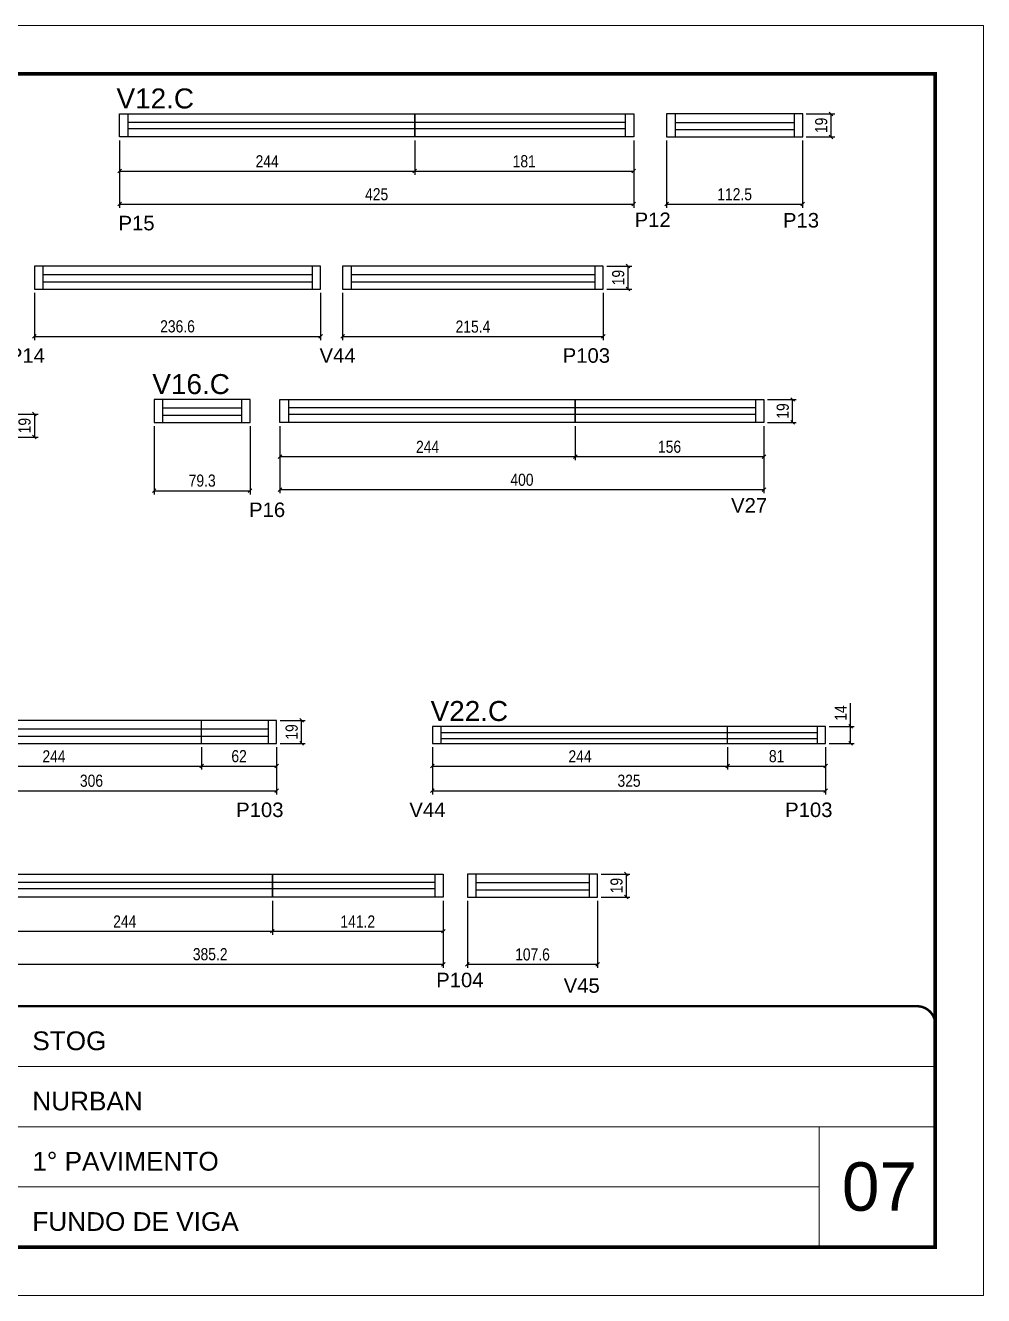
# Model space of a CAD drawing. Header units: millimetres. Extents: x 2455 to 8708, y 366 to 3713.
# Drawn here: x 6331 to 7123, y 1514 to 2564 of the extents above; entities that cross this region are included whole.
import ezdxf

# ---------------------------------------------------------------- set-up
doc = ezdxf.new("R2010")
doc.units = ezdxf.units.MM
doc.linetypes.add('CONTINUO', pattern=[0])
doc.linetypes.add('DASHED', pattern=[0.75, 0.5, -0.25])
for name, color, linetype in [('5', 5, 'Continuous'), ('COTA', 241, 'Continuous'), ('NOMENCLATURA', 7, 'Continuous'), ('Painéis', 200, 'Continuous'), ('SARR_2.2x7', 40, 'Continuous'), ('SARR_EDITAR', 141, 'Continuous')]:
    doc.layers.add(name, color=color, linetype=linetype)
for name, color, linetype, lineweight in [('CARIMBO', 255, 'Continuous', 9), ('Folhas', 255, 'Continuous', 9), ('SARRAFO DE PRESSAO', 251, 'DASHED', 9)]:
    doc.layers.add(name, color=color, linetype=linetype, lineweight=lineweight)
doc.styles.add('ARIAL', font='arial.ttf')
doc.styles.add('COTA TECNICA', font='techl___.ttf', dxfattribs={"height": 10})
doc.styles.add('COTA TECNICA-50', font='techl___.ttf', dxfattribs={"height": 10})
doc.styles.get("Standard").update_dxf_attribs({"font": 'arial.ttf'})
doc.dimstyles.new('COTA PAINEL-50', dxfattribs={"dimtxt": 10, "dimasz": 3, "dimexe": 3, "dimexo": 3, "dimgap": 3, "dimtad": 1, "dimdec": 1, "dimzin": 12, "dimdsep": 46, "dimtxsty": 'COTA TECNICA-50', "dimblk1": 'OBLIQUE', "dimblk2": 'OBLIQUE', "dimsah": 1, "dimcen": 0.9, "dimclrd": 4, "dimclre": 4, "dimclrt": 240, "dimadec": 1, "dimazin": 3, "dimtfac": 1, "dimtdec": 1, "dimtmove": 0, "dimatfit": 3, "dimfxl": 1, "dimtolj": 1, "dimtzin": 12, "dimarcsym": 0})
doc.dimstyles.new('PAINEL', dxfattribs={"dimtxt": 10, "dimasz": 3, "dimexe": 3, "dimexo": 3, "dimgap": 3, "dimtad": 1, "dimdec": 1, "dimzin": 12, "dimdsep": 46, "dimtxsty": 'COTA TECNICA', "dimblk1": 'OBLIQUE', "dimblk2": 'OBLIQUE', "dimsah": 1, "dimcen": 0.9, "dimclrd": 4, "dimclre": 4, "dimclrt": 240, "dimadec": 1, "dimazin": 3, "dimtfac": 1, "dimtdec": 1, "dimtmove": 0, "dimatfit": 3, "dimfxl": 1, "dimtolj": 1, "dimtzin": 12, "dimarcsym": 0})

# ---------------------------------------------------------------- blocks, each defined once
blk = doc.blocks.new('9999999999')
at = {"color": 30, "linetype": 'CONTINUO'}
for p, q in [((98564.6, 34379.6), (99584, 34379.6)), ((98564.6, 34329.8), (99488, 34329.8)), ((99584, 34329.8), (99488, 34329.8)), ((99488, 34329.8), (99488, 34230.2)), ((98564.6, 34280), (99488, 34280))]:
    blk.add_line(p, q, dxfattribs=at)
at = {"color": 30, "linetype": 'CONTINUO', "const_width": 2}
blk.add_lwpolyline([(99584, 34230.2), (99584, 34414.4, 0.414214), (99569, 34429.4), (98229, 34429.4, 0.414214), (98214, 34414.4), (98214, 34245.2, 0.414214), (98229, 34230.2), (99584, 34230.2)], format="xyb", dxfattribs=at)
at = {"layer": 'Folhas'}
blk.add_lwpolyline([(98139, 34190.2), (99624, 34190.2), (99624, 35240.2), (98139, 35240.2)], close=True, dxfattribs=at)
at = {"layer": 'Folhas', "color": 30, "const_width": 3}
blk.add_lwpolyline([(98214, 34230.2), (99584, 34230.2), (99584, 35200.2), (98214, 35200.2)], close=True, dxfattribs=at)
at = {"color": 7, "linetype": 'Continuous', "ltscale": 5, "style": 'ARIAL'}
for s, height, p in [('STOG', 15.48, (98837.7, 34393.1)), ('NURBAN', 15.48, (98837.7, 34343.3)), ('1° PAVIMENTO', 15.483, (98837.7, 34293.5)), ('FUNDO DE VIGA', 15.483, (98837.7, 34243.7))]:
    blk.add_text(s, height=height, dxfattribs=at).set_placement(p)
blk = doc.blocks.new('_Oblique')
at = {"color": 0, "linetype": 'ByBlock', "lineweight": -2}
blk.add_line((-0.5, -0.5), (0.5, 0.5), dxfattribs=at)
blk = doc.blocks.new('*D161')
at = {"layer": 'COTA', "color": 4, "linetype": 'ByBlock', "lineweight": -2, "transparency": 16777216}
for p, q in [((6861.2, 2469.3), (6861.2, 2413.7)), ((6973.7, 2469.3), (6973.7, 2413.7)), ((6861.2, 2416.7), (6973.7, 2416.7))]:
    blk.add_line(p, q, dxfattribs=at)
at = {"layer": 'Defpoints', "color": 0, "linetype": 'ByBlock', "transparency": 16777216}
for p in [(6861.2, 2472.3), (6973.7, 2472.3), (6973.7, 2416.7)]:
    blk.add_point(p, dxfattribs=at)
at = {"layer": 'COTA', "color": 4, "linetype": 'ByBlock', "lineweight": -2, "transparency": 16777216, "xscale": 3, "yscale": 3, "zscale": 3, "rotation": 180}
blk.add_blockref('_Oblique', (6861.2, 2416.7), dxfattribs=at)
at = {"layer": 'COTA', "color": 4, "linetype": 'ByBlock', "lineweight": -2, "transparency": 16777216, "xscale": 3, "yscale": 3, "zscale": 3}
blk.add_blockref('_Oblique', (6973.7, 2416.7), dxfattribs=at)
at = {"layer": 'COTA', "color": 240, "linetype": 'ByBlock', "transparency": 16777216, "insert": (6917.5, 2424.8), "char_height": 10, "attachment_point": 5, "style": 'COTA TECNICA-50'}
blk.add_mtext('\\A1;112.5', dxfattribs=at)
blk = doc.blocks.new('*D41')
at = {"layer": 'COTA', "color": 4, "linetype": 'ByBlock', "lineweight": -2, "transparency": 16777216}
for p, q in [((6409.1, 2469.3), (6409.1, 2441)), ((6653.1, 2469.3), (6653.1, 2441)), ((6409.1, 2444), (6653.1, 2444))]:
    blk.add_line(p, q, dxfattribs=at)
at = {"layer": 'Defpoints', "color": 0, "linetype": 'ByBlock', "transparency": 16777216}
for p in [(6409.1, 2472.3), (6653.1, 2472.3), (6653.1, 2444)]:
    blk.add_point(p, dxfattribs=at)
at = {"layer": 'COTA', "color": 4, "linetype": 'ByBlock', "lineweight": -2, "transparency": 16777216, "xscale": 3, "yscale": 3, "zscale": 3, "rotation": 180}
blk.add_blockref('_Oblique', (6409.1, 2444), dxfattribs=at)
at = {"layer": 'COTA', "color": 4, "linetype": 'ByBlock', "lineweight": -2, "transparency": 16777216, "xscale": 3, "yscale": 3, "zscale": 3}
blk.add_blockref('_Oblique', (6653.1, 2444), dxfattribs=at)
at = {"layer": 'COTA', "color": 240, "linetype": 'ByBlock', "transparency": 16777216, "insert": (6531.1, 2452.1), "char_height": 10, "attachment_point": 5, "style": 'COTA TECNICA-50'}
blk.add_mtext('\\A1;244', dxfattribs=at)
blk = doc.blocks.new('*D42')
at = {"layer": 'COTA', "color": 4, "linetype": 'ByBlock', "lineweight": -2, "transparency": 16777216}
for p, q in [((6653.1, 2469.3), (6653.1, 2441)), ((6834.1, 2469.3), (6834.1, 2441)), ((6653.1, 2444), (6834.1, 2444))]:
    blk.add_line(p, q, dxfattribs=at)
at = {"layer": 'Defpoints', "color": 0, "linetype": 'ByBlock', "transparency": 16777216}
for p in [(6653.1, 2472.3), (6834.1, 2472.3), (6834.1, 2444)]:
    blk.add_point(p, dxfattribs=at)
at = {"layer": 'COTA', "color": 4, "linetype": 'ByBlock', "lineweight": -2, "transparency": 16777216, "xscale": 3, "yscale": 3, "zscale": 3, "rotation": 180}
blk.add_blockref('_Oblique', (6653.1, 2444), dxfattribs=at)
at = {"layer": 'COTA', "color": 4, "linetype": 'ByBlock', "lineweight": -2, "transparency": 16777216, "xscale": 3, "yscale": 3, "zscale": 3}
blk.add_blockref('_Oblique', (6834.1, 2444), dxfattribs=at)
at = {"layer": 'COTA', "color": 240, "linetype": 'ByBlock', "transparency": 16777216, "insert": (6743.6, 2452.1), "char_height": 10, "attachment_point": 5, "style": 'COTA TECNICA-50'}
blk.add_mtext('\\A1;181', dxfattribs=at)
blk = doc.blocks.new('*D162')
at = {"layer": 'COTA', "color": 4, "lineweight": -2, "transparency": 16777216}
for p, q in [((6409.1, 2469.3), (6409.1, 2413.7)), ((6834.1, 2469.3), (6834.1, 2413.7)), ((6409.1, 2416.7), (6834.1, 2416.7))]:
    blk.add_line(p, q, dxfattribs=at)
at = {"layer": 'Defpoints', "color": 0, "transparency": 16777216}
for p in [(6409.1, 2472.3), (6834.1, 2472.3), (6834.1, 2416.7)]:
    blk.add_point(p, dxfattribs=at)
at = {"layer": 'COTA', "color": 4, "lineweight": -2, "transparency": 16777216, "xscale": 3, "yscale": 3, "zscale": 3, "rotation": 180}
blk.add_blockref('_Oblique', (6409.1, 2416.7), dxfattribs=at)
at = {"layer": 'COTA', "color": 4, "lineweight": -2, "transparency": 16777216, "xscale": 3, "yscale": 3, "zscale": 3}
blk.add_blockref('_Oblique', (6834.1, 2416.7), dxfattribs=at)
at = {"layer": 'COTA', "color": 240, "transparency": 16777216, "insert": (6621.6, 2424.8), "char_height": 10, "attachment_point": 5, "style": 'COTA TECNICA'}
blk.add_mtext('\\A1;425', dxfattribs=at)
blk = doc.blocks.new('*D163')
at = {"layer": 'COTA', "color": 4, "lineweight": -2, "transparency": 16777216}
for p, q in [((6976.7, 2491.3), (7000.2, 2491.3)), ((6997.2, 2472.3), (6997.2, 2491.3)), ((6976.7, 2472.3), (7000.2, 2472.3))]:
    blk.add_line(p, q, dxfattribs=at)
at = {"layer": 'Defpoints', "color": 0, "transparency": 16777216}
for p in [(6973.7, 2491.3), (6997.2, 2491.3), (6973.7, 2472.3)]:
    blk.add_point(p, dxfattribs=at)
at = {"layer": 'COTA', "color": 4, "lineweight": -2, "transparency": 16777216, "xscale": 3, "yscale": 3, "zscale": 3}
for p, rotation in [((6997.2, 2491.3), 90), ((6997.2, 2472.3), 270)]:
    blk.add_blockref('_Oblique', p, dxfattribs=dict(at, rotation=rotation))
at = {"layer": 'COTA', "color": 240, "transparency": 16777216, "insert": (6989.1, 2481.8), "char_height": 10, "attachment_point": 5, "rotation": 90, "style": 'COTA TECNICA'}
blk.add_mtext('\\A1;19', dxfattribs=at)
blk = doc.blocks.new('*D170')
at = {"layer": 'COTA', "color": 4, "linetype": 'ByBlock', "lineweight": -2, "transparency": 16777216}
for p, q in [((6338.7, 2343.5), (6338.7, 2304.3)), ((6575.3, 2343.5), (6575.3, 2304.3)), ((6338.7, 2307.3), (6575.3, 2307.3))]:
    blk.add_line(p, q, dxfattribs=at)
at = {"layer": 'Defpoints', "color": 0, "linetype": 'ByBlock', "transparency": 16777216}
for p in [(6338.7, 2346.5), (6575.3, 2346.5), (6575.3, 2307.3)]:
    blk.add_point(p, dxfattribs=at)
at = {"layer": 'COTA', "color": 4, "linetype": 'ByBlock', "lineweight": -2, "transparency": 16777216, "xscale": 3, "yscale": 3, "zscale": 3, "rotation": 180}
blk.add_blockref('_Oblique', (6338.7, 2307.3), dxfattribs=at)
at = {"layer": 'COTA', "color": 4, "linetype": 'ByBlock', "lineweight": -2, "transparency": 16777216, "xscale": 3, "yscale": 3, "zscale": 3}
blk.add_blockref('_Oblique', (6575.3, 2307.3), dxfattribs=at)
at = {"layer": 'COTA', "color": 240, "linetype": 'ByBlock', "transparency": 16777216, "insert": (6457, 2315.6), "char_height": 10, "attachment_point": 5, "style": 'COTA TECNICA-50'}
blk.add_mtext('\\A1;236.6', dxfattribs=at)
blk = doc.blocks.new('*D171')
at = {"layer": 'COTA', "color": 4, "linetype": 'ByBlock', "lineweight": -2, "transparency": 16777216}
for p, q in [((6593.5, 2343.5), (6593.5, 2304.3)), ((6808.9, 2343.5), (6808.9, 2304.3)), ((6593.5, 2307.3), (6808.9, 2307.3))]:
    blk.add_line(p, q, dxfattribs=at)
at = {"layer": 'Defpoints', "color": 0, "linetype": 'ByBlock', "transparency": 16777216}
for p in [(6593.5, 2346.5), (6808.9, 2346.5), (6808.9, 2307.3)]:
    blk.add_point(p, dxfattribs=at)
at = {"layer": 'COTA', "color": 4, "linetype": 'ByBlock', "lineweight": -2, "transparency": 16777216, "xscale": 3, "yscale": 3, "zscale": 3, "rotation": 180}
blk.add_blockref('_Oblique', (6593.5, 2307.3), dxfattribs=at)
at = {"layer": 'COTA', "color": 4, "linetype": 'ByBlock', "lineweight": -2, "transparency": 16777216, "xscale": 3, "yscale": 3, "zscale": 3}
blk.add_blockref('_Oblique', (6808.9, 2307.3), dxfattribs=at)
at = {"layer": 'COTA', "color": 240, "linetype": 'ByBlock', "transparency": 16777216, "insert": (6701.2, 2315.4), "char_height": 10, "attachment_point": 5, "style": 'COTA TECNICA-50'}
blk.add_mtext('\\A1;215.4', dxfattribs=at)
blk = doc.blocks.new('*D172')
at = {"layer": 'COTA', "color": 4, "lineweight": -2, "transparency": 16777216}
for p, q in [((6811.9, 2365.5), (6832.4, 2365.5)), ((6829.4, 2346.5), (6829.4, 2365.5)), ((6811.9, 2346.5), (6832.4, 2346.5))]:
    blk.add_line(p, q, dxfattribs=at)
at = {"layer": 'Defpoints', "color": 0, "transparency": 16777216}
for p in [(6808.9, 2365.5), (6829.4, 2365.5), (6808.9, 2346.5)]:
    blk.add_point(p, dxfattribs=at)
at = {"layer": 'COTA', "color": 4, "lineweight": -2, "transparency": 16777216, "xscale": 3, "yscale": 3, "zscale": 3}
for p, rotation in [((6829.4, 2365.5), 90), ((6829.4, 2346.5), 270)]:
    blk.add_blockref('_Oblique', p, dxfattribs=dict(at, rotation=rotation))
at = {"layer": 'COTA', "color": 240, "transparency": 16777216, "insert": (6821.3, 2356), "char_height": 10, "attachment_point": 5, "rotation": 90, "style": 'COTA TECNICA'}
blk.add_mtext('\\A1;19', dxfattribs=at)
blk = doc.blocks.new('*D174')
at = {"layer": 'COTA', "color": 4, "lineweight": -2, "transparency": 16777216}
for p, q in [((6318.2, 2243.1), (6341.7, 2243.1)), ((6338.7, 2243.1), (6338.7, 2224.1)), ((6318.2, 2224.1), (6341.7, 2224.1))]:
    blk.add_line(p, q, dxfattribs=at)
at = {"layer": 'Defpoints', "color": 0, "transparency": 16777216}
for p in [(6315.2, 2243.1), (6315.2, 2224.1), (6338.7, 2224.1)]:
    blk.add_point(p, dxfattribs=at)
at = {"layer": 'COTA', "color": 4, "lineweight": -2, "transparency": 16777216, "xscale": 3, "yscale": 3, "zscale": 3}
for p, rotation in [((6338.7, 2243.1), 90), ((6338.7, 2224.1), 270)]:
    blk.add_blockref('_Oblique', p, dxfattribs=dict(at, rotation=rotation))
at = {"layer": 'COTA', "color": 240, "transparency": 16777216, "insert": (6330.6, 2233.6), "char_height": 10, "attachment_point": 5, "rotation": 90, "style": 'COTA TECNICA'}
blk.add_mtext('\\A1;19', dxfattribs=at)
blk = doc.blocks.new('*D175')
at = {"layer": 'COTA', "color": 4, "linetype": 'ByBlock', "lineweight": -2, "transparency": 16777216}
for p, q in [((6437.7, 2233.2), (6437.7, 2176.8)), ((6517, 2233.2), (6517, 2176.8)), ((6437.7, 2179.8), (6517, 2179.8))]:
    blk.add_line(p, q, dxfattribs=at)
at = {"layer": 'Defpoints', "color": 0, "linetype": 'ByBlock', "transparency": 16777216}
for p in [(6437.7, 2236.2), (6517, 2236.2), (6517, 2179.8)]:
    blk.add_point(p, dxfattribs=at)
at = {"layer": 'COTA', "color": 4, "linetype": 'ByBlock', "lineweight": -2, "transparency": 16777216, "xscale": 3, "yscale": 3, "zscale": 3, "rotation": 180}
blk.add_blockref('_Oblique', (6437.7, 2179.8), dxfattribs=at)
at = {"layer": 'COTA', "color": 4, "linetype": 'ByBlock', "lineweight": -2, "transparency": 16777216, "xscale": 3, "yscale": 3, "zscale": 3}
blk.add_blockref('_Oblique', (6517, 2179.8), dxfattribs=at)
at = {"layer": 'COTA', "color": 240, "linetype": 'ByBlock', "transparency": 16777216, "insert": (6477.4, 2188.1), "char_height": 10, "attachment_point": 5, "style": 'COTA TECNICA-50'}
blk.add_mtext('\\A1;79.3', dxfattribs=at)
blk = doc.blocks.new('*D45')
at = {"layer": 'COTA', "color": 4, "linetype": 'ByBlock', "lineweight": -2, "transparency": 16777216}
for p, q in [((6541.7, 2233.2), (6541.7, 2205)), ((6785.7, 2233.2), (6785.7, 2205)), ((6541.7, 2208), (6785.7, 2208))]:
    blk.add_line(p, q, dxfattribs=at)
at = {"layer": 'Defpoints', "color": 0, "linetype": 'ByBlock', "transparency": 16777216}
for p in [(6541.7, 2236.2), (6785.7, 2236.2), (6785.7, 2208)]:
    blk.add_point(p, dxfattribs=at)
at = {"layer": 'COTA', "color": 4, "linetype": 'ByBlock', "lineweight": -2, "transparency": 16777216, "xscale": 3, "yscale": 3, "zscale": 3, "rotation": 180}
blk.add_blockref('_Oblique', (6541.7, 2208), dxfattribs=at)
at = {"layer": 'COTA', "color": 4, "linetype": 'ByBlock', "lineweight": -2, "transparency": 16777216, "xscale": 3, "yscale": 3, "zscale": 3}
blk.add_blockref('_Oblique', (6785.7, 2208), dxfattribs=at)
at = {"layer": 'COTA', "color": 240, "linetype": 'ByBlock', "transparency": 16777216, "insert": (6663.7, 2216.1), "char_height": 10, "attachment_point": 5, "style": 'COTA TECNICA-50'}
blk.add_mtext('\\A1;244', dxfattribs=at)
blk = doc.blocks.new('*D46')
at = {"layer": 'COTA', "color": 4, "linetype": 'ByBlock', "lineweight": -2, "transparency": 16777216}
for p, q in [((6785.7, 2233.2), (6785.7, 2205)), ((6941.7, 2233.2), (6941.7, 2205)), ((6785.7, 2208), (6941.7, 2208))]:
    blk.add_line(p, q, dxfattribs=at)
at = {"layer": 'Defpoints', "color": 0, "linetype": 'ByBlock', "transparency": 16777216}
for p in [(6785.7, 2236.2), (6941.7, 2236.2), (6941.7, 2208)]:
    blk.add_point(p, dxfattribs=at)
at = {"layer": 'COTA', "color": 4, "linetype": 'ByBlock', "lineweight": -2, "transparency": 16777216, "xscale": 3, "yscale": 3, "zscale": 3, "rotation": 180}
blk.add_blockref('_Oblique', (6785.7, 2208), dxfattribs=at)
at = {"layer": 'COTA', "color": 4, "linetype": 'ByBlock', "lineweight": -2, "transparency": 16777216, "xscale": 3, "yscale": 3, "zscale": 3}
blk.add_blockref('_Oblique', (6941.7, 2208), dxfattribs=at)
at = {"layer": 'COTA', "color": 240, "linetype": 'ByBlock', "transparency": 16777216, "insert": (6863.7, 2216.1), "char_height": 10, "attachment_point": 5, "style": 'COTA TECNICA-50'}
blk.add_mtext('\\A1;156', dxfattribs=at)
blk = doc.blocks.new('*D176')
at = {"layer": 'COTA', "color": 4, "lineweight": -2, "transparency": 16777216}
for p, q in [((6541.7, 2233.2), (6541.7, 2177.7)), ((6941.7, 2233.2), (6941.7, 2177.7)), ((6541.7, 2180.7), (6941.7, 2180.7))]:
    blk.add_line(p, q, dxfattribs=at)
at = {"layer": 'Defpoints', "color": 0, "transparency": 16777216}
for p in [(6541.7, 2236.2), (6941.7, 2236.2), (6941.7, 2180.7)]:
    blk.add_point(p, dxfattribs=at)
at = {"layer": 'COTA', "color": 4, "lineweight": -2, "transparency": 16777216, "xscale": 3, "yscale": 3, "zscale": 3, "rotation": 180}
blk.add_blockref('_Oblique', (6541.7, 2180.7), dxfattribs=at)
at = {"layer": 'COTA', "color": 4, "lineweight": -2, "transparency": 16777216, "xscale": 3, "yscale": 3, "zscale": 3}
blk.add_blockref('_Oblique', (6941.7, 2180.7), dxfattribs=at)
at = {"layer": 'COTA', "color": 240, "transparency": 16777216, "insert": (6741.7, 2188.8), "char_height": 10, "attachment_point": 5, "style": 'COTA TECNICA'}
blk.add_mtext('\\A1;400', dxfattribs=at)
blk = doc.blocks.new('*D177')
at = {"layer": 'COTA', "color": 4, "lineweight": -2, "transparency": 16777216}
for p, q in [((6944.7, 2255.2), (6968.4, 2255.2)), ((6965.4, 2236.2), (6965.4, 2255.2)), ((6944.7, 2236.2), (6968.4, 2236.2))]:
    blk.add_line(p, q, dxfattribs=at)
at = {"layer": 'Defpoints', "color": 0, "transparency": 16777216}
for p in [(6941.7, 2255.2), (6965.4, 2255.2), (6941.7, 2236.2)]:
    blk.add_point(p, dxfattribs=at)
at = {"layer": 'COTA', "color": 4, "lineweight": -2, "transparency": 16777216, "xscale": 3, "yscale": 3, "zscale": 3}
for p, rotation in [((6965.4, 2255.2), 90), ((6965.4, 2236.2), 270)]:
    blk.add_blockref('_Oblique', p, dxfattribs=dict(at, rotation=rotation))
at = {"layer": 'COTA', "color": 240, "transparency": 16777216, "insert": (6957.3, 2245.7), "char_height": 10, "attachment_point": 5, "rotation": 90, "style": 'COTA TECNICA'}
blk.add_mtext('\\A1;19', dxfattribs=at)
blk = doc.blocks.new('*D184')
at = {"layer": 'COTA', "color": 4, "linetype": 'ByBlock', "lineweight": -2, "transparency": 16777216}
for p, q in [((6232.9, 1967.9), (6232.9, 1928.8)), ((6538.9, 1967.9), (6538.9, 1928.8)), ((6232.9, 1931.8), (6538.9, 1931.8))]:
    blk.add_line(p, q, dxfattribs=at)
at = {"layer": 'Defpoints', "color": 0, "linetype": 'ByBlock', "transparency": 16777216}
for p in [(6232.9, 1970.9), (6538.9, 1970.9), (6538.9, 1931.8)]:
    blk.add_point(p, dxfattribs=at)
at = {"layer": 'COTA', "color": 4, "linetype": 'ByBlock', "lineweight": -2, "transparency": 16777216, "xscale": 3, "yscale": 3, "zscale": 3, "rotation": 180}
blk.add_blockref('_Oblique', (6232.9, 1931.8), dxfattribs=at)
at = {"layer": 'COTA', "color": 4, "linetype": 'ByBlock', "lineweight": -2, "transparency": 16777216, "xscale": 3, "yscale": 3, "zscale": 3}
blk.add_blockref('_Oblique', (6538.9, 1931.8), dxfattribs=at)
at = {"layer": 'COTA', "color": 240, "linetype": 'ByBlock', "transparency": 16777216, "insert": (6385.9, 1940), "char_height": 10, "attachment_point": 5, "style": 'COTA TECNICA-50'}
blk.add_mtext('\\A1;306', dxfattribs=at)
blk = doc.blocks.new('*D185')
at = {"layer": 'COTA', "color": 4, "lineweight": -2, "transparency": 16777216}
for p, q in [((6541.9, 1989.9), (6562.5, 1989.9)), ((6559.5, 1970.9), (6559.5, 1989.9)), ((6541.9, 1970.9), (6562.5, 1970.9))]:
    blk.add_line(p, q, dxfattribs=at)
at = {"layer": 'Defpoints', "color": 0, "transparency": 16777216}
for p in [(6538.9, 1989.9), (6559.5, 1989.9), (6538.9, 1970.9)]:
    blk.add_point(p, dxfattribs=at)
at = {"layer": 'COTA', "color": 4, "lineweight": -2, "transparency": 16777216, "xscale": 3, "yscale": 3, "zscale": 3}
for p, rotation in [((6559.5, 1989.9), 90), ((6559.5, 1970.9), 270)]:
    blk.add_blockref('_Oblique', p, dxfattribs=dict(at, rotation=rotation))
at = {"layer": 'COTA', "color": 240, "transparency": 16777216, "insert": (6551.4, 1980.4), "char_height": 10, "attachment_point": 5, "rotation": 90, "style": 'COTA TECNICA'}
blk.add_mtext('\\A1;19', dxfattribs=at)
blk = doc.blocks.new('*D52')
at = {"layer": 'COTA', "color": 4, "lineweight": -2, "transparency": 16777216}
for p, q in [((6232.9, 1967.9), (6232.9, 1949.2)), ((6476.9, 1967.9), (6476.9, 1949.2)), ((6232.9, 1952.2), (6476.9, 1952.2))]:
    blk.add_line(p, q, dxfattribs=at)
at = {"layer": 'Defpoints', "color": 0, "transparency": 16777216}
for p in [(6232.9, 1970.9), (6476.9, 1970.9), (6476.9, 1952.2)]:
    blk.add_point(p, dxfattribs=at)
at = {"layer": 'COTA', "color": 4, "lineweight": -2, "transparency": 16777216, "xscale": 3, "yscale": 3, "zscale": 3, "rotation": 180}
blk.add_blockref('_Oblique', (6232.9, 1952.2), dxfattribs=at)
at = {"layer": 'COTA', "color": 4, "lineweight": -2, "transparency": 16777216, "xscale": 3, "yscale": 3, "zscale": 3}
blk.add_blockref('_Oblique', (6476.9, 1952.2), dxfattribs=at)
at = {"layer": 'COTA', "color": 240, "transparency": 16777216, "insert": (6354.9, 1960.2), "char_height": 10, "attachment_point": 5, "style": 'COTA TECNICA'}
blk.add_mtext('\\A1;244', dxfattribs=at)
blk = doc.blocks.new('*D53')
at = {"layer": 'COTA', "color": 4, "lineweight": -2, "transparency": 16777216}
for p, q in [((6476.9, 1967.9), (6476.9, 1949.2)), ((6538.9, 1967.9), (6538.9, 1949.2)), ((6476.9, 1952.2), (6538.9, 1952.2))]:
    blk.add_line(p, q, dxfattribs=at)
at = {"layer": 'Defpoints', "color": 0, "transparency": 16777216}
for p in [(6476.9, 1970.9), (6538.9, 1970.9), (6538.9, 1952.2)]:
    blk.add_point(p, dxfattribs=at)
at = {"layer": 'COTA', "color": 4, "lineweight": -2, "transparency": 16777216, "xscale": 3, "yscale": 3, "zscale": 3, "rotation": 180}
blk.add_blockref('_Oblique', (6476.9, 1952.2), dxfattribs=at)
at = {"layer": 'COTA', "color": 4, "lineweight": -2, "transparency": 16777216, "xscale": 3, "yscale": 3, "zscale": 3}
blk.add_blockref('_Oblique', (6538.9, 1952.2), dxfattribs=at)
at = {"layer": 'COTA', "color": 240, "transparency": 16777216, "insert": (6507.9, 1960.3), "char_height": 10, "attachment_point": 5, "style": 'COTA TECNICA'}
blk.add_mtext('\\A1;62', dxfattribs=at)
blk = doc.blocks.new('*D56')
at = {"layer": 'COTA', "color": 4, "linetype": 'ByBlock', "lineweight": -2, "transparency": 16777216}
for p, q in [((6291.4, 1840.9), (6291.4, 1812.7)), ((6535.4, 1840.9), (6535.4, 1812.7)), ((6291.4, 1815.7), (6535.4, 1815.7))]:
    blk.add_line(p, q, dxfattribs=at)
at = {"layer": 'Defpoints', "color": 0, "linetype": 'ByBlock', "transparency": 16777216}
for p in [(6291.4, 1843.9), (6535.4, 1843.9), (6535.4, 1815.7)]:
    blk.add_point(p, dxfattribs=at)
at = {"layer": 'COTA', "color": 4, "linetype": 'ByBlock', "lineweight": -2, "transparency": 16777216, "xscale": 3, "yscale": 3, "zscale": 3, "rotation": 180}
blk.add_blockref('_Oblique', (6291.4, 1815.7), dxfattribs=at)
at = {"layer": 'COTA', "color": 4, "linetype": 'ByBlock', "lineweight": -2, "transparency": 16777216, "xscale": 3, "yscale": 3, "zscale": 3}
blk.add_blockref('_Oblique', (6535.4, 1815.7), dxfattribs=at)
at = {"layer": 'COTA', "color": 240, "linetype": 'ByBlock', "transparency": 16777216, "insert": (6413.4, 1823.7), "char_height": 10, "attachment_point": 5, "style": 'COTA TECNICA-50'}
blk.add_mtext('\\A1;244', dxfattribs=at)
blk = doc.blocks.new('*D57')
at = {"layer": 'COTA', "color": 4, "linetype": 'ByBlock', "lineweight": -2, "transparency": 16777216}
for p, q in [((6535.4, 1840.9), (6535.4, 1812.7)), ((6676.6, 1840.9), (6676.6, 1812.7)), ((6535.4, 1815.7), (6676.6, 1815.7))]:
    blk.add_line(p, q, dxfattribs=at)
at = {"layer": 'Defpoints', "color": 0, "linetype": 'ByBlock', "transparency": 16777216}
for p in [(6535.4, 1843.9), (6676.6, 1843.9), (6676.6, 1815.7)]:
    blk.add_point(p, dxfattribs=at)
at = {"layer": 'COTA', "color": 4, "linetype": 'ByBlock', "lineweight": -2, "transparency": 16777216, "xscale": 3, "yscale": 3, "zscale": 3, "rotation": 180}
blk.add_blockref('_Oblique', (6535.4, 1815.7), dxfattribs=at)
at = {"layer": 'COTA', "color": 4, "linetype": 'ByBlock', "lineweight": -2, "transparency": 16777216, "xscale": 3, "yscale": 3, "zscale": 3}
blk.add_blockref('_Oblique', (6676.6, 1815.7), dxfattribs=at)
at = {"layer": 'COTA', "color": 240, "linetype": 'ByBlock', "transparency": 16777216, "insert": (6606, 1823.7), "char_height": 10, "attachment_point": 5, "style": 'COTA TECNICA-50'}
blk.add_mtext('\\A1;141.2', dxfattribs=at)
blk = doc.blocks.new('*D191')
at = {"layer": 'COTA', "color": 4, "lineweight": -2, "transparency": 16777216}
for p, q in [((6291.4, 1840.9), (6291.4, 1785.3)), ((6676.6, 1840.9), (6676.6, 1785.3)), ((6291.4, 1788.3), (6676.6, 1788.3))]:
    blk.add_line(p, q, dxfattribs=at)
at = {"layer": 'Defpoints', "color": 0, "transparency": 16777216}
for p in [(6291.4, 1843.9), (6676.6, 1843.9), (6676.6, 1788.3)]:
    blk.add_point(p, dxfattribs=at)
at = {"layer": 'COTA', "color": 4, "lineweight": -2, "transparency": 16777216, "xscale": 3, "yscale": 3, "zscale": 3, "rotation": 180}
blk.add_blockref('_Oblique', (6291.4, 1788.3), dxfattribs=at)
at = {"layer": 'COTA', "color": 4, "lineweight": -2, "transparency": 16777216, "xscale": 3, "yscale": 3, "zscale": 3}
blk.add_blockref('_Oblique', (6676.6, 1788.3), dxfattribs=at)
at = {"layer": 'COTA', "color": 240, "transparency": 16777216, "insert": (6484, 1796.6), "char_height": 10, "attachment_point": 5, "style": 'COTA TECNICA'}
blk.add_mtext('\\A1;385.2', dxfattribs=at)
blk = doc.blocks.new('*D58')
at = {"layer": 'COTA', "color": 4, "lineweight": -2, "transparency": 16777216}
for p, q in [((6807.2, 1862.9), (6831, 1862.9)), ((6828, 1843.9), (6828, 1862.9)), ((6807.2, 1843.9), (6831, 1843.9))]:
    blk.add_line(p, q, dxfattribs=at)
at = {"layer": 'Defpoints', "color": 0, "transparency": 16777216}
for p in [(6804.2, 1862.9), (6828, 1862.9), (6804.2, 1843.9)]:
    blk.add_point(p, dxfattribs=at)
at = {"layer": 'COTA', "color": 4, "lineweight": -2, "transparency": 16777216, "xscale": 3, "yscale": 3, "zscale": 3}
for p, rotation in [((6828, 1862.9), 90), ((6828, 1843.9), 270)]:
    blk.add_blockref('_Oblique', p, dxfattribs=dict(at, rotation=rotation))
at = {"layer": 'COTA', "color": 240, "transparency": 16777216, "insert": (6819.9, 1853.4), "char_height": 10, "attachment_point": 5, "rotation": 90, "style": 'COTA TECNICA'}
blk.add_mtext('\\A1;19', dxfattribs=at)
blk = doc.blocks.new('*D192')
at = {"layer": 'COTA', "color": 4, "linetype": 'ByBlock', "lineweight": -2, "transparency": 16777216}
for p, q in [((6696.6, 1840.9), (6696.6, 1785.3)), ((6804.2, 1840.9), (6804.2, 1785.3)), ((6696.6, 1788.3), (6804.2, 1788.3))]:
    blk.add_line(p, q, dxfattribs=at)
at = {"layer": 'Defpoints', "color": 0, "linetype": 'ByBlock', "transparency": 16777216}
for p in [(6696.6, 1843.9), (6804.2, 1843.9), (6804.2, 1788.3)]:
    blk.add_point(p, dxfattribs=at)
at = {"layer": 'COTA', "color": 4, "linetype": 'ByBlock', "lineweight": -2, "transparency": 16777216, "xscale": 3, "yscale": 3, "zscale": 3, "rotation": 180}
blk.add_blockref('_Oblique', (6696.6, 1788.3), dxfattribs=at)
at = {"layer": 'COTA', "color": 4, "linetype": 'ByBlock', "lineweight": -2, "transparency": 16777216, "xscale": 3, "yscale": 3, "zscale": 3}
blk.add_blockref('_Oblique', (6804.2, 1788.3), dxfattribs=at)
at = {"layer": 'COTA', "color": 240, "linetype": 'ByBlock', "transparency": 16777216, "insert": (6750.4, 1796.4), "char_height": 10, "attachment_point": 5, "style": 'COTA TECNICA-50'}
blk.add_mtext('\\A1;107.6', dxfattribs=at)
blk = doc.blocks.new('*D193')
at = {"layer": 'COTA', "color": 4, "linetype": 'ByBlock', "lineweight": -2, "transparency": 16777216}
for p, q in [((6667.7, 1967.9), (6667.7, 1928.8)), ((6992.7, 1967.9), (6992.7, 1928.8)), ((6667.7, 1931.8), (6992.7, 1931.8))]:
    blk.add_line(p, q, dxfattribs=at)
at = {"layer": 'Defpoints', "color": 0, "linetype": 'ByBlock', "transparency": 16777216}
for p in [(6667.7, 1970.9), (6992.7, 1970.9), (6992.7, 1931.8)]:
    blk.add_point(p, dxfattribs=at)
at = {"layer": 'COTA', "color": 4, "linetype": 'ByBlock', "lineweight": -2, "transparency": 16777216, "xscale": 3, "yscale": 3, "zscale": 3, "rotation": 180}
blk.add_blockref('_Oblique', (6667.7, 1931.8), dxfattribs=at)
at = {"layer": 'COTA', "color": 4, "linetype": 'ByBlock', "lineweight": -2, "transparency": 16777216, "xscale": 3, "yscale": 3, "zscale": 3}
blk.add_blockref('_Oblique', (6992.7, 1931.8), dxfattribs=at)
at = {"layer": 'COTA', "color": 240, "linetype": 'ByBlock', "transparency": 16777216, "insert": (6830.2, 1940), "char_height": 10, "attachment_point": 5, "style": 'COTA TECNICA-50'}
blk.add_mtext('\\A1;325', dxfattribs=at)
blk = doc.blocks.new('*D206')
at = {"layer": 'COTA', "color": 4, "lineweight": -2, "transparency": 16777216}
for p, q in [((7013.3, 1984.9), (7013.3, 2004.1)), ((6995.7, 1984.9), (7016.3, 1984.9)), ((7013.3, 1970.9), (7013.3, 1984.9)), ((6995.7, 1970.9), (7016.3, 1970.9))]:
    blk.add_line(p, q, dxfattribs=at)
at = {"layer": 'Defpoints', "color": 0, "transparency": 16777216}
for p in [(6992.7, 1984.9), (7013.3, 1984.9), (6992.7, 1970.9)]:
    blk.add_point(p, dxfattribs=at)
at = {"layer": 'COTA', "color": 4, "lineweight": -2, "transparency": 16777216, "xscale": 3, "yscale": 3, "zscale": 3}
for p, rotation in [((7013.3, 1984.9), 90), ((7013.3, 1970.9), 270)]:
    blk.add_blockref('_Oblique', p, dxfattribs=dict(at, rotation=rotation))
at = {"layer": 'COTA', "color": 240, "transparency": 16777216, "insert": (7005.2, 1996), "char_height": 10, "attachment_point": 5, "rotation": 90, "style": 'COTA TECNICA'}
blk.add_mtext('\\A1;14', dxfattribs=at)
blk = doc.blocks.new('*D72')
at = {"layer": 'COTA', "color": 4, "lineweight": -2, "transparency": 16777216}
for p, q in [((6667.7, 1967.9), (6667.7, 1949.2)), ((6911.7, 1967.9), (6911.7, 1949.2)), ((6667.7, 1952.2), (6911.7, 1952.2))]:
    blk.add_line(p, q, dxfattribs=at)
at = {"layer": 'Defpoints', "color": 0, "transparency": 16777216}
for p in [(6667.7, 1970.9), (6911.7, 1970.9), (6911.7, 1952.2)]:
    blk.add_point(p, dxfattribs=at)
at = {"layer": 'COTA', "color": 4, "lineweight": -2, "transparency": 16777216, "xscale": 3, "yscale": 3, "zscale": 3, "rotation": 180}
blk.add_blockref('_Oblique', (6667.7, 1952.2), dxfattribs=at)
at = {"layer": 'COTA', "color": 4, "lineweight": -2, "transparency": 16777216, "xscale": 3, "yscale": 3, "zscale": 3}
blk.add_blockref('_Oblique', (6911.7, 1952.2), dxfattribs=at)
at = {"layer": 'COTA', "color": 240, "transparency": 16777216, "insert": (6789.7, 1960.2), "char_height": 10, "attachment_point": 5, "style": 'COTA TECNICA'}
blk.add_mtext('\\A1;244', dxfattribs=at)
blk = doc.blocks.new('*D73')
at = {"layer": 'COTA', "color": 4, "lineweight": -2, "transparency": 16777216}
for p, q in [((6911.7, 1967.9), (6911.7, 1949.2)), ((6992.7, 1967.9), (6992.7, 1949.2)), ((6911.7, 1952.2), (6992.7, 1952.2))]:
    blk.add_line(p, q, dxfattribs=at)
at = {"layer": 'Defpoints', "color": 0, "transparency": 16777216}
for p in [(6911.7, 1970.9), (6992.7, 1970.9), (6992.7, 1952.2)]:
    blk.add_point(p, dxfattribs=at)
at = {"layer": 'COTA', "color": 4, "lineweight": -2, "transparency": 16777216, "xscale": 3, "yscale": 3, "zscale": 3, "rotation": 180}
blk.add_blockref('_Oblique', (6911.7, 1952.2), dxfattribs=at)
at = {"layer": 'COTA', "color": 4, "lineweight": -2, "transparency": 16777216, "xscale": 3, "yscale": 3, "zscale": 3}
blk.add_blockref('_Oblique', (6992.7, 1952.2), dxfattribs=at)
at = {"layer": 'COTA', "color": 240, "transparency": 16777216, "insert": (6952.2, 1960.3), "char_height": 10, "attachment_point": 5, "style": 'COTA TECNICA'}
blk.add_mtext('\\A1;81', dxfattribs=at)

msp = doc.modelspace()

# ---------------------------------------------------------------- linework, layer by layer
at = {"layer": 'Painéis'}
for p, q in [((6476.94, 1970.94), (6476.94, 1989.94)), ((6911.7, 1970.94), (6911.7, 1984.94))]:
    msp.add_line(p, q, dxfattribs=at)
for points in [[(6653.07, 2472.27), (6409.07, 2472.27), (6409.07, 2491.27), (6653.07, 2491.27)], [(6653.07, 2491.27), (6834.07, 2491.27), (6834.07, 2472.27), (6653.07, 2472.27)], [(6785.7, 2236.17), (6541.7, 2236.17), (6541.7, 2255.17), (6785.7, 2255.17)], [(6785.7, 2255.17), (6941.7, 2255.17), (6941.7, 2236.17), (6785.7, 2236.17)], [(6535.44, 1843.9), (6291.44, 1843.9), (6291.44, 1862.9), (6535.44, 1862.9)], [(6535.44, 1862.9), (6676.64, 1862.9), (6676.64, 1843.9), (6535.44, 1843.9)]]:
    msp.add_lwpolyline(points, close=True, dxfattribs=at)
at = {"layer": 'Painéis', "linetype": 'ByBlock'}
for points in [[(6861.23, 2491.27), (6861.23, 2472.27), (6973.73, 2472.27), (6973.73, 2491.27)], [(6338.66, 2365.48), (6338.66, 2346.48), (6575.26, 2346.48), (6575.26, 2365.48)], [(6593.46, 2365.48), (6593.46, 2346.48), (6808.86, 2346.48), (6808.86, 2365.48)], [(6437.71, 2255.17), (6437.71, 2236.17), (6517.01, 2236.17), (6517.01, 2255.17)], [(6232.94, 1989.94), (6232.94, 1970.94), (6538.94, 1970.94), (6538.94, 1989.94)], [(6667.7, 1984.94), (6667.7, 1970.94), (6992.7, 1970.94), (6992.7, 1984.94)], [(6696.63, 1862.9), (6696.63, 1843.9), (6804.23, 1843.9), (6804.23, 1862.9)]]:
    msp.add_lwpolyline(points, close=True, dxfattribs=at)
at = {"layer": 'SARR_2.2x7', "linetype": 'Continuous'}
for p, q in [((6416.07, 2491.27), (6416.07, 2472.27)), ((6827.06, 2491.27), (6827.06, 2472.27)), ((6868.23, 2491.27), (6868.23, 2472.27)), ((6966.73, 2491.27), (6966.73, 2472.27)), ((6653.07, 2484.27), (6416.07, 2484.27)), ((6416.07, 2479.27), (6653.07, 2479.27)), ((6827.06, 2484.27), (6653.07, 2484.27)), ((6653.07, 2479.27), (6827.06, 2479.27)), ((6868.23, 2484.27), (6966.73, 2484.27)), ((6868.23, 2478.27), (6966.73, 2478.27)), ((6345.66, 2365.48), (6345.66, 2346.48)), ((6568.26, 2365.48), (6568.26, 2346.48)), ((6600.46, 2365.48), (6600.46, 2346.48)), ((6801.86, 2365.48), (6801.86, 2346.48)), ((6345.66, 2358.48), (6568.26, 2358.48)), ((6345.66, 2352.48), (6568.26, 2352.48)), ((6600.46, 2358.48), (6801.86, 2358.48)), ((6600.46, 2352.48), (6801.86, 2352.48)), ((6444.71, 2255.17), (6444.71, 2236.17)), ((6444.71, 2248.17), (6510.01, 2248.17)), ((6510.01, 2255.17), (6510.01, 2236.17)), ((6548.7, 2255.17), (6548.7, 2236.17)), ((6785.7, 2248.17), (6548.7, 2248.17)), ((6934.69, 2248.17), (6785.7, 2248.17)), ((6934.69, 2255.17), (6934.69, 2236.17)), ((6444.71, 2242.17), (6510.01, 2242.17)), ((6548.7, 2243.17), (6785.7, 2243.17)), ((6785.7, 2243.17), (6934.69, 2243.17)), ((6531.94, 1989.94), (6531.94, 1970.94)), ((6674.7, 1984.94), (6674.7, 1970.94)), ((6985.7, 1984.94), (6985.7, 1970.94)), ((6239.94, 1982.94), (6531.94, 1982.94)), ((6239.94, 1976.94), (6531.94, 1976.94)), ((6669.63, 1862.9), (6669.63, 1843.9)), ((6703.63, 1862.9), (6703.63, 1843.9)), ((6797.23, 1862.9), (6797.23, 1843.9)), ((6535.44, 1855.9), (6298.44, 1855.9)), ((6298.44, 1850.9), (6535.44, 1850.9)), ((6669.63, 1855.9), (6535.44, 1855.9)), ((6535.44, 1850.9), (6669.63, 1850.9)), ((6703.63, 1855.9), (6797.23, 1855.9)), ((6703.63, 1849.9), (6797.23, 1849.9))]:
    msp.add_line(p, q, dxfattribs=at)
at = {"layer": 'SARR_EDITAR'}
for p, q in [((6674.7, 1979.94), (6985.7, 1979.94)), ((6674.7, 1974.94), (6985.7, 1974.94))]:
    msp.add_line(p, q, dxfattribs=at)

# ---------------------------------------------------------------- block references
at = {"layer": 'SARRAFO DE PRESSAO', "color": 6, "linetype": 'ByBlock'}
msp.add_blockref('9999999999', (-92500.71, -32675.76), dxfattribs=at)

# ---------------------------------------------------------------- texts
at = {"layer": '5', "linetype": 'Continuous'}
for s, p in [('P15', (6408.22, 2395.03)), ('P12', (6834.84, 2397.73)), ('P13', (6957.44, 2397.37)), ('P14', (6317.6, 2285.57)), ('V44', (6574.39, 2285.57)), ('P103', (6775.37, 2285.57)), ('V27', (6914.53, 2161.69)), ('P16', (6516.15, 2158.03)), ('P103', (6505.46, 1910.02)), ('V44', (6648.64, 1910.02)), ('P103', (6959.22, 1910.02)), ('P104', (6670.81, 1769.36)), ('V45', (6776.18, 1764.74))]:
    msp.add_text(s, height=12, rotation=359.99996, dxfattribs=at).set_placement(p)
at = {"layer": 'CARIMBO', "style": 'ARIAL'}
msp.add_text('07', height=40, dxfattribs=at).set_placement((7006.13, 1584.58))
at = {"layer": 'NOMENCLATURA', "linetype": 'Continuous'}
for s, p in [('V12.C', (6406.6, 2495.8)), ('V16.C', (6436.22, 2259.69)), ('V22.C', (6666.21, 1989.46))]:
    msp.add_text(s, height=16.5, dxfattribs=at).set_placement(p)

# ---------------------------------------------------------------- dimensions: what is measured, and where the dimension line sits
at = {"layer": 'COTA'}
for base, p1, p2, picture, middle in [((6997.19, 2491.27), (6973.73, 2472.27), (6973.73, 2491.27), '*D163', (6989.1, 2481.77)), ((6829.41, 2365.48), (6808.86, 2346.48), (6808.86, 2365.48), '*D172', (6821.32, 2355.98)), ((6965.44, 2255.17), (6941.7, 2236.17), (6941.7, 2255.17), '*D177', (6957.35, 2245.67)), ((6338.7, 2224.05), (6315.22, 2243.05), (6315.22, 2224.05), '*D174', (6330.61, 2233.55)), ((7013.25, 1984.94), (6992.7, 1970.94), (6992.7, 1984.94), '*D206', (7005.18, 1996)), ((6559.49, 1989.94), (6538.94, 1970.94), (6538.94, 1989.94), '*D185', (6551.4, 1980.44)), ((6827.97, 1862.9), (6804.23, 1843.9), (6804.23, 1862.9), '*D58', (6819.88, 1853.4))]:
    dim = msp.add_linear_dim(base=base, p1=p1, p2=p2, angle=90, dimstyle='PAINEL', dxfattribs=at)
    dim.commit()
    dim.dimension.update_dxf_attribs({"geometry": picture, "text_midpoint": middle})
at = {"layer": 'COTA', "color": 1, "linetype": 'ByBlock'}
for base, p1, p2, picture, middle in [((6653.07, 2444.03), (6409.07, 2472.27), (6653.07, 2472.27), '*D41', (6531.07, 2452.1)), ((6834.06, 2444.03), (6653.07, 2472.27), (6834.06, 2472.27), '*D42', (6743.57, 2452.12)), ((6973.73, 2416.71), (6861.23, 2472.27), (6973.73, 2472.27), '*D161', (6917.48, 2424.82)), ((6575.26, 2307.34), (6338.66, 2346.48), (6575.26, 2346.48), '*D170', (6456.96, 2315.56)), ((6808.86, 2307.34), (6593.46, 2346.48), (6808.86, 2346.48), '*D171', (6701.16, 2315.45)), ((6517.01, 2179.8), (6437.71, 2236.17), (6517.01, 2236.17), '*D175', (6477.36, 2188.05)), ((6785.7, 2207.99), (6541.7, 2236.17), (6785.7, 2236.17), '*D45', (6663.7, 2216.06)), ((6941.69, 2207.99), (6785.7, 2236.17), (6941.69, 2236.17), '*D46', (6863.7, 2216.1)), ((6538.94, 1931.79), (6232.94, 1970.94), (6538.94, 1970.94), '*D184', (6385.94, 1940.01)), ((6992.7, 1931.79), (6667.7, 1970.94), (6992.7, 1970.94), '*D193', (6830.2, 1940.01)), ((6535.44, 1815.65), (6291.44, 1843.9), (6535.44, 1843.9), '*D56', (6413.44, 1823.73)), ((6676.63, 1815.65), (6535.44, 1843.9), (6676.63, 1843.9), '*D57', (6606.04, 1823.73)), ((6804.23, 1788.33), (6696.63, 1843.9), (6804.23, 1843.9), '*D192', (6750.43, 1796.43))]:
    dim = msp.add_linear_dim(base=base, p1=p1, p2=p2, dimstyle='COTA PAINEL-50', override={"dimarcsym": 1}, dxfattribs=at)
    dim.commit()
    dim.dimension.update_dxf_attribs({"geometry": picture, "text_midpoint": middle})
at = {"layer": 'COTA', "color": 5}
for base, p1, p2, picture, middle in [((6834.06, 2416.71), (6409.07, 2472.27), (6834.06, 2472.27), '*D162', (6621.57, 2424.82)), ((6941.69, 2180.67), (6541.7, 2236.17), (6941.69, 2236.17), '*D176', (6741.7, 2188.77)), ((6676.63, 1788.33), (6291.44, 1843.9), (6676.63, 1843.9), '*D191', (6484.04, 1796.57))]:
    dim = msp.add_linear_dim(base=base, p1=p1, p2=p2, dimstyle='PAINEL', dxfattribs=at)
    dim.commit()
    dim.dimension.update_dxf_attribs({"geometry": picture, "text_midpoint": middle})
at = {"layer": 'COTA'}
for base, p1, p2, picture, middle in [((6476.94, 1952.17), (6232.94, 1970.94), (6476.94, 1970.94), '*D52', (6354.94, 1960.24)), ((6538.94, 1952.17), (6476.94, 1970.94), (6538.94, 1970.94), '*D53', (6507.94, 1960.27)), ((6911.7, 1952.17), (6667.7, 1970.94), (6911.7, 1970.94), '*D72', (6789.7, 1960.24)), ((6992.7, 1952.17), (6911.7, 1970.94), (6992.7, 1970.94), '*D73', (6952.2, 1960.26))]:
    dim = msp.add_linear_dim(base=base, p1=p1, p2=p2, dimstyle='PAINEL', dxfattribs=at)
    dim.commit()
    dim.dimension.update_dxf_attribs({"geometry": picture, "text_midpoint": middle})

doc.saveas('drawing.dxf')
